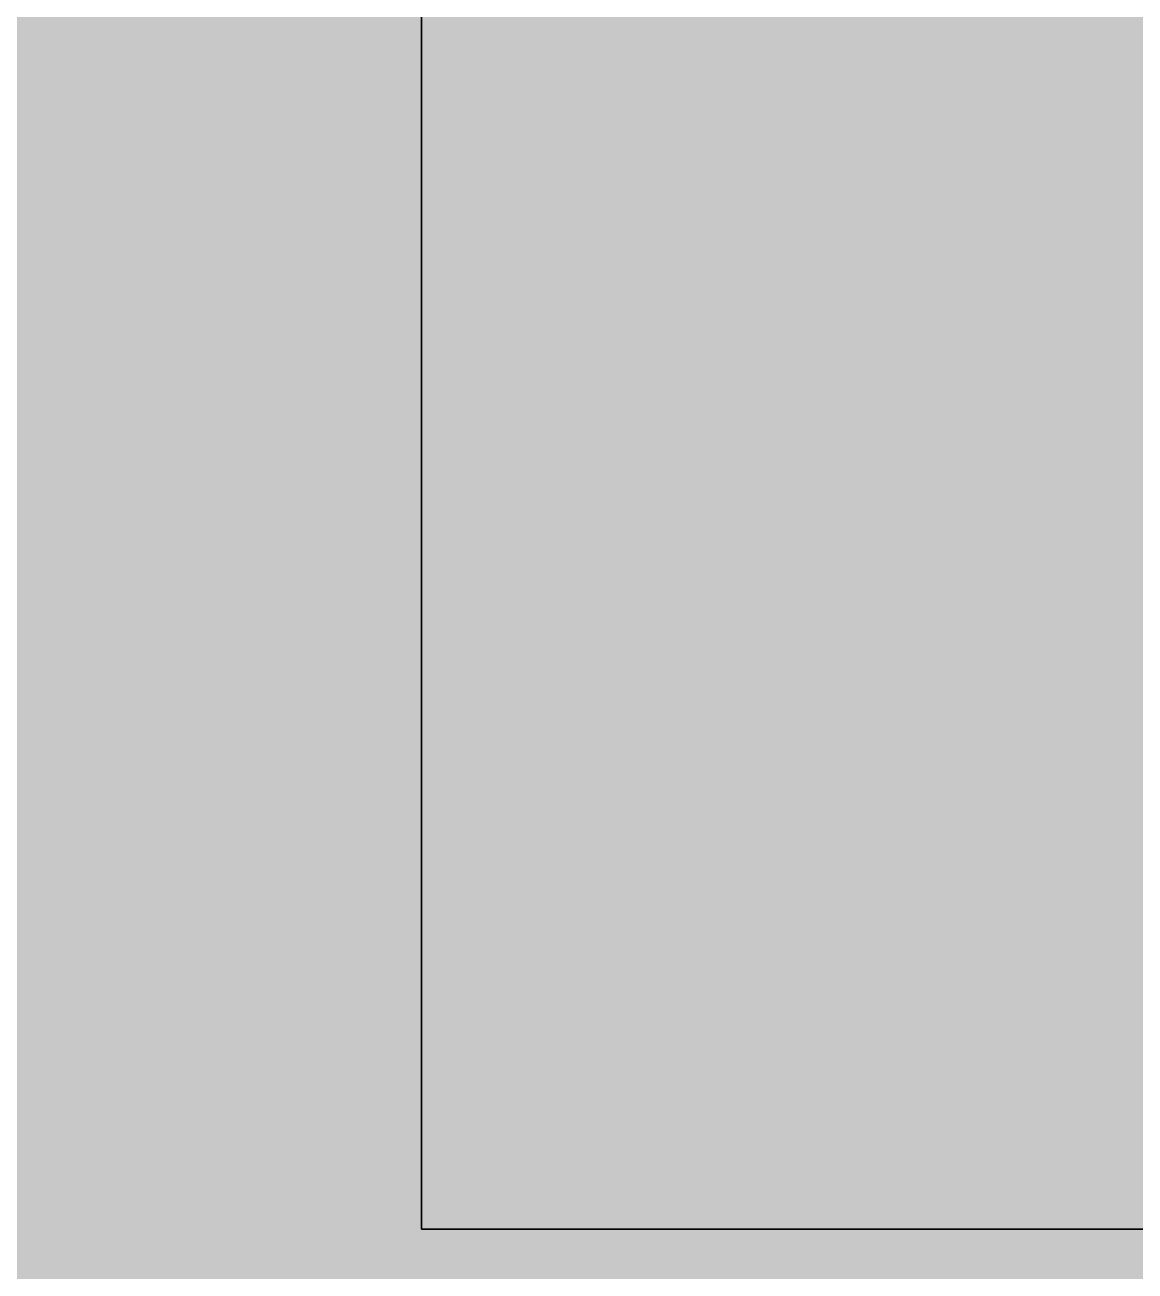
# Model space of a CAD drawing. Header units: metres. Extents: x -1147 to -802, y 5 to 567.
# Drawn here: x -1035.6134 to -1035.3302, y 541.7669 to 542.0849 of the extents above; entities that cross this region are included whole.
import ezdxf

# ---------------------------------------------------------------- set-up
doc = ezdxf.new("R2010")
doc.units = ezdxf.units.M
doc.layers.add('A-FLOR-PATT', color=7, linetype='Continuous', lineweight=40)
doc.layers.add('A-GENM', color=7, linetype='Continuous', lineweight=35)

# ---------------------------------------------------------------- blocks, each defined once
blk = doc.blocks.new('T2DPAA-T2D-C3S-RS-M3D-100334_rvt-1-DRG-2873010 - GENERAL ARRANGEMENT PLAN')
at = {"layer": 'A-GENM', "color": 254, "lineweight": 25, "true_color": 0xd1d1d1}
for p, q in [((-1135.9426, 542.37961), (-1135.9426, 541.77761)), ((-1135.9426, 541.77761), (-1135.0406, 541.77761))]:
    blk.add_line(p, q, dxfattribs=at)
at = {"layer": 'A-GENM', "color": 253, "lineweight": 25, "true_color": 0xa3a3a3}
for p, q in [((-1135.9426, 542.07861), (-1135.9426, 542.15386)), ((-1135.9426, 542.00336), (-1135.9426, 542.07861)), ((-1135.9426, 541.92811), (-1135.9426, 542.00336)), ((-1135.9426, 541.85286), (-1135.9426, 541.92811)), ((-1135.9426, 541.77761), (-1135.9426, 541.85286))]:
    blk.add_line(p, q, dxfattribs=at)
at = {"layer": 'A-GENM', "color": 9, "lineweight": 25, "true_color": 0xbebebe, "flags": 128}
blk.add_lwpolyline([(-1135.9426, 542.37961), (-1135.9426, 542.30436), (-1135.9426, 542.22911), (-1135.9426, 542.15386), (-1135.9426, 542.07861), (-1135.9426, 542.00336), (-1135.9426, 541.92811), (-1135.9426, 541.85286), (-1135.9426, 541.77761)], dxfattribs=at)
blk.add_lwpolyline([(-1135.9426, 542.37961), (-1135.9426, 542.30436), (-1135.9426, 542.22911), (-1135.9426, 542.15386), (-1135.9426, 542.07861), (-1135.9426, 542.00336), (-1135.9426, 541.92811), (-1135.9426, 541.85286), (-1135.9426, 541.77761)], dxfattribs=at)
at = {"layer": 'A-GENM', "color": 253, "lineweight": 25, "true_color": 0xa3a3a3}
for points in [[(-1135.84238, 541.77761), (-1135.87579, 541.77761), (-1135.9092, 541.77761), (-1135.9426, 541.77761)], [(-1135.74216, 541.77761), (-1135.77557, 541.77761), (-1135.80898, 541.77761), (-1135.84238, 541.77761)]]:
    blk.add_open_spline(points, degree=3, dxfattribs=at)

msp = doc.modelspace()

# ---------------------------------------------------------------- hatches: boundary and pattern name
at = {"layer": 'A-FLOR-PATT', "lineweight": 5, "true_color": 0xe1e1e1}
h = msp.add_hatch(color=254, dxfattribs=at)
h.paths.add_polyline_path([(-1035.89021, 507.8193), (-1035.64549, 509.22391), (-1035.64447, 509.3654), (-1039.93064, 509.37302), (-1035.9058, 507.82529)])
h.paths.add_polyline_path([(-1035.56013, 521.03027), (-1035.39278, 544.17521), (-1039.42397, 521.03714), (-1035.6563, 521.03044)])
h = msp.add_hatch(color=254, dxfattribs=at)
h.paths.add_polyline_path([(-1035.64549, 509.22391), (-1035.62085, 509.36536), (-1035.64447, 509.3654), (-1035.64468, 509.33697)])
h.paths.add_polyline_path([(-1033.58919, 521.02677), (-1031.80305, 531.27893), (-1035.39278, 544.17521), (-1035.56013, 521.03027), (-1033.90676, 521.02733)])

# ---------------------------------------------------------------- block references
at = {"lineweight": 5}
msp.add_blockref('T2DPAA-T2D-C3S-RS-M3D-100334_rvt-1-DRG-2873010 - GENERAL ARRANGEMENT PLAN', (100.43042, 0), dxfattribs=at)

doc.saveas('drawing.dxf')
